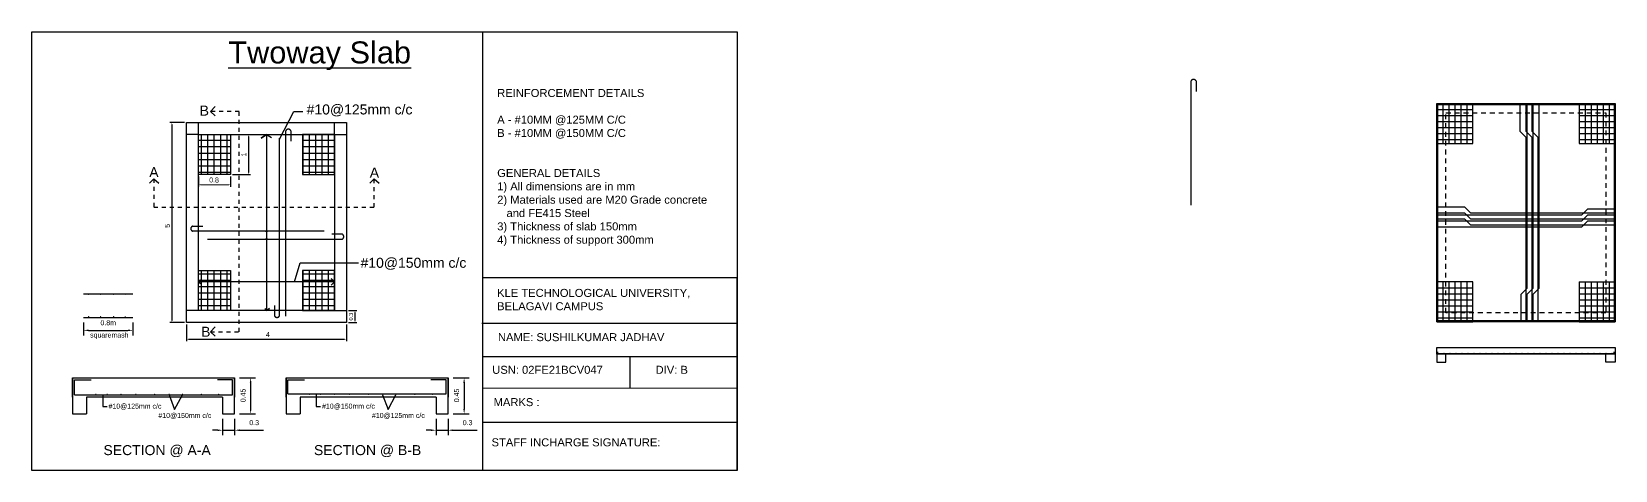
# Model space of a CAD drawing. Header units: metres. Extents: x 1633.6 to 1695.9, y 1860.4 to 1871.4.
# Drawn here: x 1656.28 to 1695.87, y 1860.4 to 1871.36 of the extents above; entities that cross this region are included whole.
import ezdxf

# ---------------------------------------------------------------- set-up
doc = ezdxf.new("R2010")
doc.units = ezdxf.units.M
doc.linetypes.add('ACAD_ISO02W100', pattern=[15, 12, -3])
doc.styles.get("Standard").update_dxf_attribs({"font": 'arial.ttf'})
doc.dimstyles.new('ISO-25', dxfattribs={"dimtxt": 2.5, "dimasz": 2.5, "dimexe": 1.25, "dimexo": 0.625, "dimtad": 1, "dimtxsty": 'Standard', "dimcen": 2.5, "dimadec": 0, "dimazin": 0, "dimtfac": 1, "dimtmove": 0, "dimatfit": 3, "dimfxl": 1, "dimarcsym": 0})

# ---------------------------------------------------------------- blocks, each defined once
blk = doc.blocks.new('*D2')
at = {"color": 0, "lineweight": -2, "ltscale": 0.05, "transparency": 16777216}
for p, q in [((1660.149, 1864.039), (1660.149, 1863.627)), ((1664.149, 1864.039), (1664.149, 1863.627)), ((1660.199, 1863.677), (1664.099, 1863.677))]:
    blk.add_line(p, q, dxfattribs=at)
at = {"color": 0, "ltscale": 0.05, "transparency": 16777216}
for points in [[(1660.199, 1863.685), (1660.199, 1863.669), (1660.149, 1863.677)], [(1664.099, 1863.685), (1664.099, 1863.669), (1664.149, 1863.677)]]:
    blk.add_solid(points, dxfattribs=at)
at = {"layer": 'Defpoints', "color": 0, "ltscale": 0.05, "transparency": 16777216}
for p in [(1660.149, 1864.089), (1664.149, 1864.089), (1664.149, 1863.677)]:
    blk.add_point(p, dxfattribs=at)
at = {"color": 0, "ltscale": 0.05, "transparency": 16777216, "insert": (1662.181, 1863.79), "char_height": 0.125, "attachment_point": 5}
blk.add_mtext('4', dxfattribs=at)
blk = doc.blocks.new('*D3')
at = {"color": 0, "lineweight": -2, "ltscale": 0.05, "transparency": 16777216}
for p, q in [((1660.099, 1869.089), (1659.732, 1869.089)), ((1659.782, 1869.039), (1659.782, 1864.139)), ((1660.099, 1864.089), (1659.732, 1864.089))]:
    blk.add_line(p, q, dxfattribs=at)
at = {"color": 0, "ltscale": 0.05, "transparency": 16777216}
for points in [[(1659.774, 1869.039), (1659.791, 1869.039), (1659.782, 1869.089)], [(1659.774, 1864.139), (1659.791, 1864.139), (1659.782, 1864.089)]]:
    blk.add_solid(points, dxfattribs=at)
at = {"layer": 'Defpoints', "color": 0, "ltscale": 0.05, "transparency": 16777216}
for p in [(1660.149, 1869.089), (1659.782, 1864.089), (1660.149, 1864.089)]:
    blk.add_point(p, dxfattribs=at)
at = {"color": 0, "ltscale": 0.05, "transparency": 16777216, "insert": (1659.669, 1866.508), "char_height": 0.125, "attachment_point": 5, "rotation": 90}
blk.add_mtext('5', dxfattribs=at)
blk = doc.blocks.new('*D4')
at = {"color": 0, "lineweight": -2, "ltscale": 0.05, "transparency": 16777216}
for p, q in [((1661.299, 1868.789), (1661.743, 1868.789)), ((1661.693, 1868.739), (1661.693, 1867.839)), ((1661.299, 1867.789), (1661.743, 1867.789))]:
    blk.add_line(p, q, dxfattribs=at)
at = {"color": 0, "ltscale": 0.05, "transparency": 16777216}
for points in [[(1661.685, 1868.739), (1661.701, 1868.739), (1661.693, 1868.789)], [(1661.685, 1867.839), (1661.701, 1867.839), (1661.693, 1867.789)]]:
    blk.add_solid(points, dxfattribs=at)
at = {"layer": 'Defpoints', "color": 0, "ltscale": 0.05, "transparency": 16777216}
for p in [(1661.249, 1868.789), (1661.249, 1867.789), (1661.693, 1867.789)]:
    blk.add_point(p, dxfattribs=at)
at = {"color": 0, "ltscale": 0.05, "transparency": 16777216, "insert": (1661.58, 1868.289), "char_height": 0.125, "attachment_point": 5, "rotation": 90}
blk.add_mtext('1', dxfattribs=at)
blk = doc.blocks.new('*D5')
at = {"color": 0, "lineweight": -2, "ltscale": 0.05, "transparency": 16777216}
for p, q in [((1660.449, 1867.746), (1660.447, 1867.493)), ((1660.497, 1867.543), (1661.197, 1867.537)), ((1661.249, 1867.739), (1661.247, 1867.486))]:
    blk.add_line(p, q, dxfattribs=at)
at = {"color": 0, "ltscale": 0.05, "transparency": 16777216}
for points in [[(1660.497, 1867.551), (1660.497, 1867.534), (1660.447, 1867.543)], [(1661.197, 1867.545), (1661.197, 1867.528), (1661.247, 1867.536)]]:
    blk.add_solid(points, dxfattribs=at)
at = {"layer": 'Defpoints', "color": 0, "ltscale": 0.05, "transparency": 16777216}
for p in [(1660.449, 1867.796), (1661.247, 1867.536), (1661.249, 1867.789)]:
    blk.add_point(p, dxfattribs=at)
at = {"color": 0, "ltscale": 0.05, "transparency": 16777216, "insert": (1660.836, 1867.654), "char_height": 0.125, "attachment_point": 5, "rotation": 359.5162}
blk.add_mtext('0.8', dxfattribs=at)
blk = doc.blocks.new('*D6')
at = {"color": 0, "lineweight": -2, "ltscale": 0.05, "transparency": 16777216}
for p, q in [((1664.199, 1864.389), (1664.409, 1864.389)), ((1664.359, 1864.339), (1664.359, 1864.139)), ((1664.199, 1864.089), (1664.409, 1864.089))]:
    blk.add_line(p, q, dxfattribs=at)
at = {"color": 0, "ltscale": 0.05, "transparency": 16777216}
for points in [[(1664.351, 1864.339), (1664.367, 1864.339), (1664.359, 1864.389)], [(1664.351, 1864.139), (1664.367, 1864.139), (1664.359, 1864.089)]]:
    blk.add_solid(points, dxfattribs=at)
at = {"layer": 'Defpoints', "color": 0, "ltscale": 0.05, "transparency": 16777216}
for p in [(1664.149, 1864.389), (1664.149, 1864.089), (1664.359, 1864.089)]:
    blk.add_point(p, dxfattribs=at)
at = {"color": 0, "ltscale": 0.05, "transparency": 16777216, "insert": (1664.258, 1864.239), "char_height": 0.05, "attachment_point": 5, "rotation": 90}
blk.add_mtext('{\\H2x;0.3}', dxfattribs=at)
blk = doc.blocks.new('*D7')
at = {"color": 0, "lineweight": -2, "ltscale": 0.125, "transparency": 16777216}
for p, q in [((1661.049, 1861.684), (1661.049, 1861.275)), ((1661.349, 1861.684), (1661.349, 1861.275)), ((1660.924, 1861.4), (1660.799, 1861.4)), ((1661.049, 1861.4), (1661.349, 1861.4)), ((1661.474, 1861.4), (1662.076, 1861.4))]:
    blk.add_line(p, q, dxfattribs=at)
at = {"color": 0, "ltscale": 0.125, "transparency": 16777216}
for points in [[(1660.924, 1861.42), (1660.924, 1861.379), (1661.049, 1861.4)], [(1661.474, 1861.42), (1661.474, 1861.379), (1661.349, 1861.4)]]:
    blk.add_solid(points, dxfattribs=at)
at = {"layer": 'Defpoints', "color": 0, "ltscale": 0.125, "transparency": 16777216}
for p in [(1661.049, 1861.809), (1661.349, 1861.809), (1661.349, 1861.4)]:
    blk.add_point(p, dxfattribs=at)
at = {"color": 0, "ltscale": 0.125, "transparency": 16777216, "insert": (1661.838, 1861.588), "char_height": 0.125, "attachment_point": 5}
blk.add_mtext('0.3', dxfattribs=at)
blk = doc.blocks.new('*D8')
at = {"color": 0, "lineweight": -2, "ltscale": 0.125, "transparency": 16777216}
for p, q in [((1661.474, 1862.709), (1661.876, 1862.709)), ((1661.751, 1862.584), (1661.751, 1861.934)), ((1661.474, 1861.809), (1661.876, 1861.809))]:
    blk.add_line(p, q, dxfattribs=at)
at = {"color": 0, "ltscale": 0.125, "transparency": 16777216}
for points in [[(1661.73, 1862.584), (1661.771, 1862.584), (1661.751, 1862.709)], [(1661.73, 1861.934), (1661.771, 1861.934), (1661.751, 1861.809)]]:
    blk.add_solid(points, dxfattribs=at)
at = {"layer": 'Defpoints', "color": 0, "ltscale": 0.125, "transparency": 16777216}
for p in [(1661.349, 1862.709), (1661.349, 1861.809), (1661.751, 1861.809)]:
    blk.add_point(p, dxfattribs=at)
at = {"color": 0, "ltscale": 0.125, "transparency": 16777216, "insert": (1661.562, 1862.269), "char_height": 0.125, "width": 0.22783, "attachment_point": 5, "rotation": 90}
blk.add_mtext('0.45', dxfattribs=at)
blk = doc.blocks.new('*D9')
at = {"color": 0, "lineweight": -2, "ltscale": 0.125, "transparency": 16777216}
for p, q in [((1666.386, 1861.684), (1666.386, 1861.275)), ((1666.686, 1861.684), (1666.686, 1861.275)), ((1666.261, 1861.4), (1666.136, 1861.4)), ((1666.386, 1861.4), (1666.686, 1861.4)), ((1666.811, 1861.4), (1667.414, 1861.4))]:
    blk.add_line(p, q, dxfattribs=at)
at = {"color": 0, "ltscale": 0.125, "transparency": 16777216}
for points in [[(1666.261, 1861.42), (1666.261, 1861.379), (1666.386, 1861.4)], [(1666.811, 1861.42), (1666.811, 1861.379), (1666.686, 1861.4)]]:
    blk.add_solid(points, dxfattribs=at)
at = {"layer": 'Defpoints', "color": 0, "ltscale": 0.125, "transparency": 16777216}
for p in [(1666.386, 1861.809), (1666.686, 1861.809), (1666.686, 1861.4)]:
    blk.add_point(p, dxfattribs=at)
at = {"color": 0, "ltscale": 0.125, "transparency": 16777216, "insert": (1667.175, 1861.588), "char_height": 0.125, "attachment_point": 5}
blk.add_mtext('0.3', dxfattribs=at)
blk = doc.blocks.new('*D10')
at = {"color": 0, "lineweight": -2, "ltscale": 0.125, "transparency": 16777216}
for p, q in [((1666.811, 1862.709), (1667.213, 1862.709)), ((1667.088, 1862.584), (1667.088, 1861.934)), ((1666.811, 1861.809), (1667.213, 1861.809))]:
    blk.add_line(p, q, dxfattribs=at)
at = {"color": 0, "ltscale": 0.125, "transparency": 16777216}
for points in [[(1667.067, 1862.584), (1667.109, 1862.584), (1667.088, 1862.709)], [(1667.067, 1861.934), (1667.109, 1861.934), (1667.088, 1861.809)]]:
    blk.add_solid(points, dxfattribs=at)
at = {"layer": 'Defpoints', "color": 0, "ltscale": 0.125, "transparency": 16777216}
for p in [(1666.686, 1862.709), (1666.686, 1861.809), (1667.088, 1861.809)]:
    blk.add_point(p, dxfattribs=at)
at = {"color": 0, "ltscale": 0.125, "transparency": 16777216, "insert": (1666.899, 1862.269), "char_height": 0.125, "width": 0.22783, "attachment_point": 5, "rotation": 90}
blk.add_mtext('0.45', dxfattribs=at)
blk = doc.blocks.new('*D12')
at = {"color": 0, "lineweight": -2, "ltscale": 0.05, "transparency": 16777216}
for p, q in [((1657.574, 1864.096), (1657.574, 1863.771)), ((1657.699, 1863.896), (1658.684, 1863.896)), ((1658.809, 1864.096), (1658.809, 1863.771))]:
    blk.add_line(p, q, dxfattribs=at)
at = {"color": 0, "ltscale": 0.05, "transparency": 16777216}
for points in [[(1657.699, 1863.917), (1657.699, 1863.876), (1657.574, 1863.896)], [(1658.684, 1863.917), (1658.684, 1863.876), (1658.809, 1863.896)]]:
    blk.add_solid(points, dxfattribs=at)
at = {"layer": 'Defpoints', "color": 0, "ltscale": 0.05, "transparency": 16777216}
for p in [(1657.574, 1864.221), (1658.809, 1864.221), (1658.809, 1863.896)]:
    blk.add_point(p, dxfattribs=at)
at = {"color": 0, "ltscale": 0.05, "transparency": 16777216, "insert": (1658.191, 1864.085), "char_height": 0.125, "attachment_point": 5}
blk.add_mtext('0.8m', dxfattribs=at)

msp = doc.modelspace()

# ---------------------------------------------------------------- hatches: boundary and pattern name
at = {"linetype": 'ACAD_ISO02W100'}
h = msp.add_hatch(dxfattribs=at)
h.set_pattern_fill('NET', color=256, scale=0.05)
h.paths.add_polyline_path([(1661.249, 1865.109), (1660.449, 1865.109), (1660.449, 1864.389), (1661.249, 1864.389)])
h.paths.add_polyline_path([(1661.249, 1865.389), (1660.449, 1865.389), (1660.449, 1865.109), (1661.249, 1865.109)])
h.paths.add_polyline_path([(1663.849, 1865.109), (1663.049, 1865.109), (1663.049, 1864.389), (1663.849, 1864.389)])
h.paths.add_polyline_path([(1663.849, 1865.389), (1663.049, 1865.389), (1663.049, 1865.109), (1663.849, 1865.109)])
h.paths.add_polyline_path([(1663.849, 1868.789), (1663.049, 1868.789), (1663.049, 1867.789), (1663.849, 1867.789)])
h.paths.add_polyline_path([(1661.249, 1868.789), (1660.449, 1868.789), (1660.449, 1867.789), (1661.249, 1867.789)])
h = msp.add_hatch(color=256, dxfattribs=at)
h.dxf.hatch_style = 1
h.paths.add_polyline_path([(1662.149, 1866.389, 0.414214), (1662.135, 1866.375), (1662.149, 1866.375)])
h.paths.add_polyline_path([(1662.149, 1866.389), (1662.149, 1866.375), (1662.163, 1866.375, 0.414214)])
h.paths.add_polyline_path([(1662.163, 1866.375), (1662.149, 1866.375), (1662.149, 1866.361, 0.414214)])
h.paths.add_polyline_path([(1662.149, 1866.375), (1662.135, 1866.375, 0.414214), (1662.149, 1866.361)])
h = msp.add_hatch(color=256, dxfattribs=at)
h.dxf.hatch_style = 1
h.paths.add_polyline_path([(1662.149, 1866.19, 0.414214), (1662.135, 1866.176), (1662.149, 1866.176)])
h.paths.add_polyline_path([(1662.149, 1866.19), (1662.149, 1866.176), (1662.163, 1866.176, 0.414214)])
h.paths.add_polyline_path([(1662.163, 1866.176), (1662.149, 1866.176), (1662.149, 1866.163, 0.414214)])
h.paths.add_polyline_path([(1662.149, 1866.176), (1662.135, 1866.176, 0.414214), (1662.149, 1866.163)])
h = msp.add_hatch(color=256, dxfattribs=at)
h.dxf.hatch_style = 1
h.paths.add_polyline_path([(1662.471, 1865.123, 0.414214), (1662.457, 1865.109), (1662.471, 1865.109)])
h.paths.add_polyline_path([(1662.471, 1865.123), (1662.471, 1865.109), (1662.485, 1865.109, 0.414214)])
h.paths.add_polyline_path([(1662.485, 1865.109), (1662.471, 1865.109), (1662.471, 1865.095, 0.414214)])
h.paths.add_polyline_path([(1662.471, 1865.109), (1662.457, 1865.109, 0.414214), (1662.471, 1865.095)])
h = msp.add_hatch(color=256, dxfattribs=at)
h.dxf.hatch_style = 1
h.paths.add_polyline_path([(1662.631, 1865.123, 0.414214), (1662.617, 1865.109), (1662.631, 1865.109)])
h.paths.add_polyline_path([(1662.631, 1865.123), (1662.631, 1865.109), (1662.645, 1865.109, 0.414214)])
h.paths.add_polyline_path([(1662.645, 1865.109), (1662.631, 1865.109), (1662.631, 1865.095, 0.414214)])
h.paths.add_polyline_path([(1662.631, 1865.109), (1662.617, 1865.109, 0.414214), (1662.631, 1865.095)])
h = msp.add_hatch(color=256, dxfattribs=at)
h.dxf.hatch_style = 1
h.paths.add_polyline_path([(1657.717, 1864.797, -1), (1657.684, 1864.797, -1)])
h = msp.add_hatch(color=256, dxfattribs=at)
h.dxf.hatch_style = 1
h.paths.add_polyline_path([(1658.016, 1864.797, -1), (1657.983, 1864.797, -1)])
h = msp.add_hatch(color=256, dxfattribs=at)
h.dxf.hatch_style = 1
h.paths.add_polyline_path([(1658.342, 1864.797, -1), (1658.31, 1864.797, -1)])
h = msp.add_hatch(color=256, dxfattribs=at)
h.dxf.hatch_style = 1
h.paths.add_polyline_path([(1658.63, 1864.797, -1), (1658.598, 1864.797, -1)])
h = msp.add_hatch(color=256, dxfattribs=at)
h.dxf.hatch_style = 1
h.paths.add_polyline_path([(1657.717, 1864.237, 1), (1657.684, 1864.237, 1)])
h = msp.add_hatch(color=256, dxfattribs=at)
h.dxf.hatch_style = 1
h.paths.add_polyline_path([(1658.016, 1864.237, 1), (1657.983, 1864.237, 1)])
h = msp.add_hatch(color=256, dxfattribs=at)
h.dxf.hatch_style = 1
h.paths.add_polyline_path([(1658.342, 1864.237, 1), (1658.31, 1864.237, 1)])
h = msp.add_hatch(color=256, dxfattribs=at)
h.dxf.hatch_style = 1
h.paths.add_polyline_path([(1658.63, 1864.237, 1), (1658.598, 1864.237, 1)])
h = msp.add_hatch()
h.set_pattern_fill('ANGLE', color=256)
h.set_pattern_definition([(0, (0, 0), (0, 6.985), [5.08, -1.905]), (90, (0, 0), (-6.985, 4e-16), [5.08, -1.905])])
h.paths.add_polyline_path([(1674.824, 1862.845, 1), (1674.834, 1862.845, 1)])
h.paths.add_polyline_path([(1674.974, 1862.845, 1), (1674.984, 1862.845, 1)])
h.paths.add_polyline_path([(1675.124, 1862.845, 1), (1675.134, 1862.845, 1)])
h.paths.add_polyline_path([(1675.274, 1862.845, 1), (1675.284, 1862.845, 1)])
h.paths.add_polyline_path([(1675.424, 1862.845, 1), (1675.434, 1862.845, 1)])
h.paths.add_polyline_path([(1675.574, 1862.845, 1), (1675.584, 1862.845, 1)])
h.paths.add_polyline_path([(1675.724, 1862.845, 1), (1675.734, 1862.845, 1)])
h.paths.add_polyline_path([(1675.874, 1862.845, 1), (1675.884, 1862.845, 1)])
h.paths.add_polyline_path([(1676.024, 1862.845, 1), (1676.034, 1862.845, 1)])
h.paths.add_polyline_path([(1676.174, 1862.845, 1), (1676.184, 1862.845, 1)])
h.paths.add_polyline_path([(1676.334, 1862.845, 1), (1676.324, 1862.845, 1)])
h.paths.add_polyline_path([(1676.484, 1862.845, 1), (1676.474, 1862.845, 1)])
h.paths.add_polyline_path([(1676.634, 1862.845, 1), (1676.624, 1862.845, 1)])
h.paths.add_polyline_path([(1676.784, 1862.845, 1), (1676.774, 1862.845, 1)])
h.paths.add_polyline_path([(1676.934, 1862.845, 1), (1676.924, 1862.845, 1)])
h.paths.add_polyline_path([(1677.084, 1862.845, 1), (1677.074, 1862.845, 1)])
h.paths.add_polyline_path([(1677.224, 1862.845, 1), (1677.234, 1862.845, 1)])
h.paths.add_polyline_path([(1677.374, 1862.845, 1), (1677.384, 1862.845, 1)])
h.paths.add_polyline_path([(1677.524, 1862.845, 1), (1677.534, 1862.845, 1)])
h.paths.add_polyline_path([(1677.674, 1862.845, 1), (1677.684, 1862.845, 1)])
h.paths.add_polyline_path([(1677.824, 1862.845, 1), (1677.834, 1862.845, 1)])
h.paths.add_polyline_path([(1677.974, 1862.845, 1), (1677.984, 1862.845, 1)])
h.paths.add_polyline_path([(1678.134, 1862.845, 1), (1678.124, 1862.845, 1)])
h.paths.add_polyline_path([(1678.274, 1862.845, 1), (1678.284, 1862.845, 1)])
h.paths.add_polyline_path([(1678.434, 1862.845, 1), (1678.424, 1862.845, 1)])
h.paths.add_polyline_path([(1678.584, 1862.845, 1), (1678.574, 1862.845, 1)])
h.paths.add_polyline_path([(1678.724, 1862.845, 1), (1678.734, 1862.845, 1)])
h.paths.add_polyline_path([(1678.874, 1862.845, 1), (1678.884, 1862.845, 1)])
h.paths.add_polyline_path([(1679.024, 1862.845, 1), (1679.034, 1862.845, 1)])
h.paths.add_polyline_path([(1679.174, 1862.845, 1), (1679.184, 1862.845, 1)])
h = msp.add_hatch(color=256, dxfattribs=at)
h.dxf.hatch_style = 1
h.paths.add_polyline_path([(1657.896, 1862.297, 1), (1657.863, 1862.297, 1)])
h = msp.add_hatch(color=256, dxfattribs=at)
h.dxf.hatch_style = 1
h.paths.add_polyline_path([(1658.18, 1862.297, 1), (1658.147, 1862.297, 1)])
h = msp.add_hatch(color=256, dxfattribs=at)
h.dxf.hatch_style = 1
h.paths.add_polyline_path([(1658.527, 1862.297, 1), (1658.494, 1862.297, 1)])
h = msp.add_hatch(color=256, dxfattribs=at)
h.dxf.hatch_style = 1
h.paths.add_polyline_path([(1658.898, 1862.297, 1), (1658.865, 1862.297, 1)])
h = msp.add_hatch(color=256, dxfattribs=at)
h.dxf.hatch_style = 1
h.paths.add_polyline_path([(1659.37, 1862.297, 1), (1659.337, 1862.297, 1)])
h = msp.add_hatch(color=256, dxfattribs=at)
h.dxf.hatch_style = 1
h.paths.add_polyline_path([(1659.729, 1862.297, 1), (1659.696, 1862.297, 1)])
h = msp.add_hatch(color=256, dxfattribs=at)
h.dxf.hatch_style = 1
h.paths.add_polyline_path([(1660.063, 1862.297, 1), (1660.031, 1862.297, 1)])
h = msp.add_hatch(color=256, dxfattribs=at)
h.dxf.hatch_style = 1
h.paths.add_polyline_path([(1660.533, 1862.297, 1), (1660.501, 1862.297, 1)])
h = msp.add_hatch(color=256, dxfattribs=at)
h.dxf.hatch_style = 1
h.paths.add_polyline_path([(1660.969, 1862.297, 1), (1660.936, 1862.297, 1)])
h = msp.add_hatch(color=256, dxfattribs=at)
h.dxf.hatch_style = 1
h.paths.add_polyline_path([(1663.234, 1862.297, 1), (1663.201, 1862.297, 1)])
h = msp.add_hatch(color=256, dxfattribs=at)
h.dxf.hatch_style = 1
h.paths.add_polyline_path([(1663.518, 1862.297, 1), (1663.485, 1862.297, 1)])
h = msp.add_hatch(color=256, dxfattribs=at)
h.dxf.hatch_style = 1
h.paths.add_polyline_path([(1663.864, 1862.297, 1), (1663.832, 1862.297, 1)])
h = msp.add_hatch(color=256, dxfattribs=at)
h.dxf.hatch_style = 1
h.paths.add_polyline_path([(1664.236, 1862.297, 1), (1664.203, 1862.297, 1)])
h = msp.add_hatch(color=256, dxfattribs=at)
h.dxf.hatch_style = 1
h.paths.add_polyline_path([(1664.707, 1862.297, 1), (1664.675, 1862.297, 1)])
h = msp.add_hatch(color=256, dxfattribs=at)
h.dxf.hatch_style = 1
h.paths.add_polyline_path([(1665.067, 1862.297, 1), (1665.034, 1862.297, 1)])
h = msp.add_hatch(color=256, dxfattribs=at)
h.dxf.hatch_style = 1
h.paths.add_polyline_path([(1665.401, 1862.297, 1), (1665.368, 1862.297, 1)])
h = msp.add_hatch(color=256, dxfattribs=at)
h.dxf.hatch_style = 1
h.paths.add_polyline_path([(1665.871, 1862.297, 1), (1665.838, 1862.297, 1)])
h = msp.add_hatch(color=256, dxfattribs=at)
h.dxf.hatch_style = 1
h.paths.add_polyline_path([(1666.306, 1862.297, 1), (1666.274, 1862.297, 1)])

# ---------------------------------------------------------------- linework, layer by layer
for p, q in [((1667.552, 1865.219), (1667.552, 1871.362)), ((1691.402, 1869.565), (1691.402, 1868.565)), ((1691.402, 1869.565), (1691.402, 1869.415)), ((1691.402, 1869.415), (1692.302, 1869.415)), ((1691.552, 1869.565), (1691.552, 1868.565)), ((1691.702, 1869.565), (1691.702, 1868.565)), ((1691.852, 1869.565), (1691.852, 1868.565)), ((1692.002, 1869.565), (1692.002, 1868.565)), ((1692.152, 1869.565), (1692.152, 1868.565)), ((1692.302, 1868.565), (1692.302, 1869.565)), ((1693.482, 1869.54), (1693.482, 1868.871)), ((1693.632, 1869.54), (1693.632, 1868.871)), ((1693.663, 1864.949), (1693.663, 1869.54)), ((1693.782, 1869.54), (1693.782, 1868.871)), ((1693.813, 1864.949), (1693.813, 1869.54)), ((1693.963, 1864.949), (1693.963, 1869.54)), ((1694.962, 1869.565), (1694.962, 1868.565)), ((1694.962, 1869.565), (1694.962, 1869.415)), ((1694.962, 1869.415), (1695.862, 1869.415)), ((1695.112, 1869.565), (1695.112, 1868.565)), ((1695.262, 1869.565), (1695.262, 1868.565)), ((1695.412, 1869.565), (1695.412, 1868.565)), ((1695.562, 1869.565), (1695.562, 1868.565)), ((1695.712, 1869.565), (1695.712, 1868.565)), ((1695.862, 1868.565), (1695.862, 1869.565)), ((1660.449, 1868.789), (1660.449, 1869.089)), ((1663.849, 1868.789), (1663.849, 1869.089)), ((1691.402, 1869.265), (1692.302, 1869.265)), ((1691.402, 1869.115), (1692.302, 1869.115)), ((1694.962, 1869.265), (1695.862, 1869.265)), ((1694.962, 1869.115), (1695.862, 1869.115)), ((1660.449, 1868.789), (1660.149, 1868.789)), ((1663.849, 1868.789), (1664.149, 1868.789)), ((1691.402, 1868.965), (1692.302, 1868.965)), ((1691.402, 1868.815), (1692.302, 1868.815)), ((1691.402, 1868.665), (1692.302, 1868.665)), ((1693.482, 1868.871), (1693.632, 1868.721)), ((1693.632, 1868.871), (1693.782, 1868.721)), ((1693.632, 1868.721), (1693.632, 1864.13)), ((1693.782, 1868.871), (1693.932, 1868.721)), ((1693.782, 1868.721), (1693.782, 1864.13)), ((1693.932, 1868.721), (1693.932, 1864.13)), ((1694.962, 1868.965), (1695.862, 1868.965)), ((1694.962, 1868.815), (1695.862, 1868.815)), ((1694.962, 1868.665), (1695.862, 1868.665)), ((1691.402, 1868.565), (1692.302, 1868.565)), ((1694.962, 1868.565), (1695.862, 1868.565)), ((1691.427, 1866.985), (1692.096, 1866.985)), ((1691.427, 1866.985), (1691.427, 1866.985)), ((1691.427, 1866.985), (1692.096, 1866.985)), ((1691.427, 1866.985), (1692.096, 1866.985)), ((1691.427, 1866.985), (1692.096, 1866.985)), ((1691.427, 1866.835), (1692.096, 1866.835)), ((1691.427, 1866.835), (1692.096, 1866.835)), ((1691.427, 1866.835), (1692.096, 1866.835)), ((1691.427, 1866.835), (1692.096, 1866.835)), ((1695.018, 1866.778), (1691.427, 1866.778)), ((1695.018, 1866.778), (1691.427, 1866.778)), ((1691.427, 1866.685), (1692.096, 1866.685)), ((1691.427, 1866.685), (1692.096, 1866.685)), ((1691.427, 1866.685), (1692.096, 1866.685)), ((1691.427, 1866.685), (1692.096, 1866.685)), ((1695.018, 1866.628), (1691.427, 1866.628)), ((1695.018, 1866.628), (1691.427, 1866.628)), ((1692.096, 1866.985), (1692.246, 1866.835)), ((1692.096, 1866.985), (1692.246, 1866.835)), ((1692.096, 1866.835), (1692.246, 1866.685)), ((1692.096, 1866.835), (1692.246, 1866.685)), ((1692.096, 1866.685), (1692.246, 1866.535)), ((1692.096, 1866.685), (1692.246, 1866.535)), ((1692.246, 1866.835), (1695.837, 1866.835)), ((1692.246, 1866.835), (1695.837, 1866.835)), ((1692.246, 1866.685), (1695.837, 1866.685)), ((1692.246, 1866.685), (1695.837, 1866.685)), ((1695.168, 1866.928), (1695.018, 1866.778)), ((1695.168, 1866.928), (1695.018, 1866.778)), ((1695.168, 1866.778), (1695.018, 1866.628)), ((1695.168, 1866.778), (1695.018, 1866.628)), ((1695.168, 1866.628), (1695.018, 1866.478)), ((1695.168, 1866.628), (1695.018, 1866.478)), ((1695.837, 1866.928), (1695.168, 1866.928)), ((1695.837, 1866.928), (1695.168, 1866.928)), ((1695.837, 1866.778), (1695.168, 1866.778)), ((1695.837, 1866.778), (1695.168, 1866.778)), ((1695.837, 1866.628), (1695.168, 1866.628)), ((1695.837, 1866.628), (1695.168, 1866.628)), ((1695.018, 1866.478), (1691.427, 1866.478)), ((1695.018, 1866.478), (1691.427, 1866.478)), ((1692.246, 1866.535), (1695.837, 1866.535)), ((1692.246, 1866.535), (1695.837, 1866.535)), ((1691.402, 1865.105), (1691.402, 1864.105)), ((1691.402, 1865.105), (1691.402, 1864.955)), ((1692.302, 1865.105), (1691.402, 1865.105)), ((1691.552, 1865.105), (1691.552, 1864.105)), ((1691.702, 1865.105), (1691.702, 1864.105)), ((1691.852, 1865.105), (1691.852, 1864.105)), ((1692.002, 1865.105), (1692.002, 1864.105)), ((1692.152, 1865.105), (1692.152, 1864.105)), ((1692.302, 1864.105), (1692.302, 1865.105)), ((1694.962, 1865.105), (1694.962, 1864.105)), ((1694.962, 1865.105), (1694.962, 1864.955)), ((1694.962, 1865.105), (1695.862, 1865.105)), ((1695.112, 1865.105), (1695.112, 1864.105)), ((1695.262, 1865.105), (1695.262, 1864.105)), ((1695.412, 1865.105), (1695.412, 1864.105)), ((1695.562, 1865.105), (1695.562, 1864.105)), ((1695.712, 1865.105), (1695.712, 1864.105)), ((1695.862, 1864.105), (1695.862, 1865.105)), ((1657.574, 1864.813), (1658.809, 1864.813)), ((1691.402, 1864.955), (1692.302, 1864.955)), ((1691.402, 1864.805), (1692.302, 1864.805)), ((1691.402, 1864.655), (1692.302, 1864.655)), ((1693.513, 1864.799), (1693.663, 1864.949)), ((1693.513, 1864.13), (1693.513, 1864.799)), ((1693.663, 1864.799), (1693.813, 1864.949)), ((1693.663, 1864.13), (1693.663, 1864.799)), ((1693.813, 1864.799), (1693.963, 1864.949)), ((1693.813, 1864.13), (1693.813, 1864.799)), ((1694.962, 1864.955), (1695.862, 1864.955)), ((1694.962, 1864.805), (1695.862, 1864.805)), ((1694.962, 1864.655), (1695.862, 1864.655)), ((1660.449, 1864.389), (1660.149, 1864.389)), ((1663.849, 1864.389), (1664.149, 1864.389)), ((1691.402, 1864.505), (1692.302, 1864.505)), ((1691.402, 1864.355), (1692.302, 1864.355)), ((1694.962, 1864.505), (1695.862, 1864.505)), ((1694.962, 1864.355), (1695.862, 1864.355)), ((1657.574, 1864.221), (1658.809, 1864.221)), ((1667.534, 1864.077), (1673.911, 1864.077)), ((1691.402, 1864.205), (1692.302, 1864.205)), ((1691.402, 1864.105), (1692.302, 1864.105)), ((1694.962, 1864.205), (1695.862, 1864.205)), ((1694.962, 1864.105), (1695.862, 1864.105)), ((1691.402, 1863.471), (1695.865, 1863.471)), ((1667.544, 1863.245), (1673.911, 1863.245)), ((1671.231, 1863.245), (1671.231, 1862.454)), ((1691.402, 1863.301), (1691.402, 1863.101)), ((1691.402, 1863.101), (1691.632, 1863.101)), ((1691.427, 1863.316), (1691.427, 1863.356)), ((1691.427, 1863.316), (1695.837, 1863.316)), ((1691.432, 1863.316), (1691.432, 1863.321)), ((1691.582, 1863.316), (1691.582, 1863.321)), ((1691.632, 1863.101), (1691.632, 1863.301)), ((1691.732, 1863.316), (1691.732, 1863.321)), ((1691.882, 1863.316), (1691.882, 1863.321)), ((1692.032, 1863.316), (1692.032, 1863.321)), ((1692.182, 1863.316), (1692.182, 1863.321)), ((1692.332, 1863.316), (1692.332, 1863.321)), ((1692.482, 1863.316), (1692.482, 1863.321)), ((1692.632, 1863.316), (1692.632, 1863.321)), ((1692.782, 1863.316), (1692.782, 1863.321)), ((1692.932, 1863.316), (1692.932, 1863.321)), ((1693.082, 1863.316), (1693.082, 1863.321)), ((1693.232, 1863.316), (1693.232, 1863.321)), ((1693.382, 1863.316), (1693.382, 1863.321)), ((1693.532, 1863.316), (1693.532, 1863.321)), ((1693.682, 1863.316), (1693.682, 1863.321)), ((1693.832, 1863.316), (1693.832, 1863.321)), ((1693.982, 1863.316), (1693.982, 1863.321)), ((1694.132, 1863.316), (1694.132, 1863.321)), ((1694.282, 1863.316), (1694.282, 1863.321)), ((1694.432, 1863.316), (1694.432, 1863.321)), ((1694.582, 1863.316), (1694.582, 1863.321)), ((1694.732, 1863.316), (1694.732, 1863.321)), ((1694.882, 1863.316), (1694.882, 1863.321)), ((1695.032, 1863.316), (1695.032, 1863.321)), ((1695.182, 1863.316), (1695.182, 1863.321)), ((1695.332, 1863.316), (1695.332, 1863.321)), ((1695.482, 1863.316), (1695.482, 1863.321)), ((1695.632, 1863.316), (1695.632, 1863.321)), ((1695.632, 1863.101), (1695.632, 1863.301)), ((1695.862, 1863.101), (1695.632, 1863.101)), ((1695.782, 1863.316), (1695.782, 1863.321)), ((1695.837, 1863.316), (1695.837, 1863.356)), ((1695.862, 1863.301), (1695.862, 1863.101)), ((1667.555, 1862.448), (1673.911, 1862.458)), ((1667.555, 1861.601), (1673.911, 1861.601))]:
    msp.add_line(p, q)
for p, q in [((1685.26, 1867.027), (1685.26, 1870.13)), ((1685.383, 1870.13), (1685.383, 1869.869)), ((1660.75, 1869.369), (1660.865, 1869.491)), ((1660.75, 1869.369), (1660.865, 1869.261)), ((1660.865, 1869.261), (1660.75, 1869.369)), ((1662.471, 1868.674), (1662.829, 1869.364)), ((1662.829, 1869.364), (1663.053, 1869.364)), ((1662.149, 1868.789), (1662.014, 1868.702)), ((1662.014, 1868.702), (1662.149, 1868.789)), ((1662.149, 1868.789), (1662.149, 1864.389)), ((1662.149, 1868.789), (1662.275, 1868.713)), ((1662.471, 1864.258), (1662.471, 1868.704)), ((1662.631, 1864.251), (1662.631, 1868.887)), ((1662.754, 1868.887), (1662.754, 1868.626)), ((1659.333, 1867.687), (1659.225, 1867.572)), ((1659.225, 1867.572), (1659.333, 1867.687)), ((1659.333, 1867.687), (1659.456, 1867.572)), ((1664.841, 1867.687), (1664.733, 1867.572)), ((1664.733, 1867.572), (1664.841, 1867.687)), ((1664.841, 1867.687), (1664.963, 1867.572)), ((1660.294, 1866.498), (1660.555, 1866.498)), ((1663.587, 1866.375), (1660.294, 1866.375)), ((1664.04, 1866.3), (1663.779, 1866.3)), ((1660.674, 1866.176), (1664.04, 1866.176)), ((1662.847, 1865.109), (1662.987, 1865.582)), ((1662.987, 1865.582), (1664.449, 1865.582)), ((1660.449, 1865.109), (1660.506, 1865.15)), ((1660.506, 1865.15), (1660.449, 1865.109)), ((1663.849, 1865.109), (1660.449, 1865.109)), ((1660.449, 1865.109), (1660.5, 1865.067)), ((1663.849, 1865.109), (1663.764, 1865.196)), ((1663.764, 1865.196), (1663.849, 1865.109)), ((1663.849, 1865.109), (1663.765, 1865.026)), ((1662.149, 1864.389), (1662.111, 1864.443)), ((1662.149, 1864.389), (1662.225, 1864.443)), ((1662.225, 1864.443), (1662.149, 1864.389)), ((1662.347, 1864.519), (1662.347, 1864.258)), ((1662.471, 1864.258), (1662.471, 1864.519)), ((1660.75, 1863.861), (1660.865, 1863.983)), ((1660.75, 1863.861), (1660.865, 1863.753)), ((1660.865, 1863.753), (1660.75, 1863.861)), ((1657.299, 1862.709), (1657.299, 1861.809)), ((1657.346, 1862.281), (1657.346, 1862.66)), ((1657.346, 1862.66), (1657.76, 1862.66)), ((1661.301, 1862.66), (1660.921, 1862.66)), ((1661.301, 1862.281), (1661.301, 1862.66)), ((1661.349, 1861.809), (1661.349, 1862.709)), ((1662.636, 1862.709), (1662.636, 1861.809)), ((1662.684, 1862.313), (1662.684, 1862.66)), ((1662.684, 1862.66), (1663.098, 1862.66)), ((1666.639, 1862.66), (1666.258, 1862.66)), ((1666.639, 1862.313), (1666.639, 1862.66)), ((1666.686, 1861.809), (1666.686, 1862.709)), ((1657.346, 1862.281), (1661.301, 1862.281)), ((1658.054, 1862.281), (1658.054, 1861.991)), ((1659.711, 1862.281), (1659.849, 1861.914)), ((1659.849, 1861.914), (1660.046, 1862.281)), ((1662.684, 1862.313), (1666.639, 1862.313)), ((1663.391, 1862.281), (1663.391, 1861.991)), ((1665.048, 1862.281), (1665.187, 1861.914)), ((1665.187, 1861.914), (1665.384, 1862.281)), ((1657.649, 1862.223), (1657.649, 1861.809)), ((1658.054, 1861.991), (1658.161, 1861.991)), ((1661.049, 1862.223), (1661.049, 1861.809)), ((1662.986, 1862.223), (1662.986, 1861.809)), ((1663.391, 1861.991), (1663.499, 1861.991)), ((1666.386, 1862.223), (1666.386, 1861.809)), ((1657.299, 1861.809), (1657.649, 1861.809)), ((1661.049, 1861.809), (1661.349, 1861.809)), ((1662.636, 1861.809), (1662.986, 1861.809)), ((1666.386, 1861.809), (1666.686, 1861.809))]:
    msp.add_line(p, q, dxfattribs=at)
at = {"linetype": 'ACAD_ISO02W100', "ltscale": 0.005}
for p, q in [((1661.461, 1869.369), (1660.75, 1869.369)), ((1661.461, 1863.861), (1661.461, 1869.369)), ((1659.333, 1867.687), (1659.333, 1866.976)), ((1664.841, 1866.976), (1664.841, 1867.687)), ((1659.333, 1866.976), (1664.841, 1866.976)), ((1660.75, 1863.861), (1661.461, 1863.861))]:
    msp.add_line(p, q, dxfattribs=at)
for points in [[(1656.277, 1871.362), (1673.911, 1871.362), (1673.911, 1860.397), (1656.277, 1860.397)], [(1691.402, 1869.565), (1695.862, 1869.565), (1695.862, 1864.105), (1691.402, 1864.105)], [(1691.427, 1869.54), (1695.837, 1869.54), (1695.837, 1864.13), (1691.427, 1864.13)], [(1660.149, 1869.089), (1664.149, 1869.089), (1664.149, 1864.089), (1660.149, 1864.089)], [(1660.449, 1868.789), (1663.849, 1868.789), (1663.849, 1864.389), (1660.449, 1864.389)], [(1673.906, 1860.397), (1667.552, 1860.397), (1667.552, 1865.219), (1673.906, 1865.219)], [(1691.402, 1863.471), (1695.862, 1863.471), (1695.862, 1863.301), (1691.402, 1863.301)]]:
    msp.add_lwpolyline(points, close=True)
at = {"linetype": 'ACAD_ISO02W100', "ltscale": 0.01}
msp.add_lwpolyline([(1691.632, 1869.335), (1695.632, 1869.335), (1695.632, 1864.335), (1691.632, 1864.335)], close=True, dxfattribs=at)
at = {"linetype": 'ACAD_ISO02W100'}
for points in [[(1660.449, 1868.789), (1661.249, 1868.789), (1661.249, 1867.789), (1660.449, 1867.789)], [(1663.849, 1868.789), (1663.049, 1868.789), (1663.049, 1867.789), (1663.849, 1867.789)], [(1660.449, 1865.389), (1661.249, 1865.389), (1661.249, 1864.389), (1660.449, 1864.389)], [(1663.849, 1865.389), (1663.049, 1865.389), (1663.049, 1864.389), (1663.849, 1864.389)]]:
    msp.add_lwpolyline(points, close=True, dxfattribs=at)
for points in [[(1657.299, 1862.223), (1657.299, 1862.709), (1661.349, 1862.709), (1661.349, 1862.223)], [(1662.636, 1862.223), (1662.636, 1862.709), (1666.686, 1862.709), (1666.686, 1862.223)], [(1661.049, 1862.223), (1657.649, 1862.223)], [(1666.386, 1862.223), (1662.986, 1862.223)]]:
    msp.add_lwpolyline(points, dxfattribs=at)
for centre in [(1662.149, 1866.375), (1662.149, 1866.176)]:
    msp.add_circle(centre, 0.014, dxfattribs=at)
for centre in [(1691.432, 1863.321), (1691.582, 1863.321), (1691.732, 1863.321), (1691.882, 1863.321), (1692.032, 1863.321), (1692.182, 1863.321), (1692.332, 1863.321), (1692.482, 1863.321), (1692.632, 1863.321), (1692.782, 1863.321), (1692.932, 1863.321), (1693.082, 1863.321), (1693.232, 1863.321), (1693.382, 1863.321), (1693.532, 1863.321), (1693.682, 1863.321), (1693.832, 1863.321), (1693.982, 1863.321), (1694.132, 1863.321), (1694.282, 1863.321), (1694.432, 1863.321), (1694.582, 1863.321), (1694.732, 1863.321), (1694.882, 1863.321), (1695.032, 1863.321), (1695.182, 1863.321), (1695.332, 1863.321), (1695.482, 1863.321), (1695.632, 1863.321), (1695.782, 1863.321)]:
    msp.add_circle(centre, 0.005)
for centre, start, end in [((1685.321, 1870.101), 25.0834, 154.9166), ((1662.693, 1868.858), 25.0834, 154.9166), ((1660.323, 1866.437), 115.0834, 244.9166), ((1664.011, 1866.238), 295.0834, 64.9166), ((1662.409, 1864.287), 205.0834, 334.9166)]:
    msp.add_arc(centre, 0.0681, start, end, dxfattribs=at)

# ---------------------------------------------------------------- texts
at = {"linetype": 'ACAD_ISO02W100', "attachment_point": 1}
for s, heights, insert, char_height in [('{\\LTwoway Slab}', [0.304], (1661.192, 1871.118), 0.55), ('B', [0], (1660.476, 1869.513), 0.25), ('#10@125mm c/c', [0], (1663.151, 1869.543), 0.25), ('A', [0], (1659.216, 1867.976), 0.25), ('A', [0], (1664.728, 1867.965), 0.25), ('#10@150mm c/c', [0], (1664.498, 1865.71), 0.25), ('squaremash', [0.0813], (1657.737, 1863.842), 0.125), ('B', [0], (1660.512, 1863.986), 0.25), ('#10@125mm c/c', [0.0813], (1658.198, 1862.064), 0.125), ('#10@150mm c/c', [0.0813], (1663.536, 1862.064), 0.125), ('#10@150mm c/c', [0], (1659.445, 1861.831), 0.125), ('#10@125mm c/c', [0], (1664.782, 1861.831), 0.125), ('SECTION @ A-A', [0], (1658.071, 1861.027), 0.25), ('SECTION @ B-B', [0], (1663.333, 1861.027), 0.25)]:
    msp.add_mtext_dynamic_manual_height_columns(s, width=6.54818, gutter_width=12.5, heights=heights, dxfattribs=dict(at, insert=insert, char_height=char_height))
at = {"char_height": 0.2, "attachment_point": 1}
for s, width, insert in [('REINFORCEMENT DETAILS\\P\\PA - #10MM @125MM C/C\\PB - #10MM @150MM C/C\\P\\P\\PGENERAL DETAILS\\P1) All dimensions are in mm\\P2) Materials used are M20 Grade concrete \\P   and FE415 Steel\\P3) Thickness of slab 150mm\\P4) Thickness of support 300mm', 5.31534, (1667.914, 1869.929)), ('KLE TECHNOLOGICAL UNIVERSITY, BELAGAVI CAMPUS', 6.07699, (1667.912, 1864.932)), ('NAME: SUSHILKUMAR JADHAV', 5.31098, (1667.933, 1863.826)), ('USN: 02FE21BCV047                 DIV: B', 5.83187, (1667.79, 1863.01)), ('MARKS :', 5.35049, (1667.824, 1862.202)), ('STAFF INCHARGE SIGNATURE:', 5.2546, (1667.773, 1861.197))]:
    msp.add_mtext_dynamic_manual_height_columns(s, width=width, gutter_width=12.5, heights=[0], dxfattribs=dict(at, insert=insert))

# ---------------------------------------------------------------- dimensions: what is measured, and where the dimension line sits
at = {"ltscale": 0.05}
for base, p1, p2, angle, override, picture, middle, dimtype in [((1659.782, 1864.089), (1660.149, 1869.089), (1660.149, 1864.089), 90, {"dimtxt": 0.125, "dimasz": 0.05, "dimexe": 0.05, "dimexo": 0.05, "dimgap": 0.05}, '*D3', (1659.782, 1866.508), 160), ((1661.693, 1867.789), (1661.249, 1868.789), (1661.249, 1867.789), 90, {"dimtxt": 0.125, "dimasz": 0.05, "dimexe": 0.05, "dimexo": 0.05, "dimgap": 0.05}, '*D4', (1661.693, 1868.289), 160), ((1661.247, 1867.536), (1660.449, 1867.796), (1661.249, 1867.789), 359.5162, {"dimtxt": 0.125, "dimasz": 0.05, "dimexe": 0.05, "dimexo": 0.05, "dimgap": 0.05, "dimdsep": 46}, '*D5', (1660.835, 1867.54), 161)]:
    dim = msp.add_linear_dim(base=base, p1=p1, p2=p2, angle=angle, dimstyle='ISO-25', override=override, dxfattribs=at)
    dim.commit()
    dim.dimension.update_dxf_attribs({"geometry": picture, "text_midpoint": middle, "dimtype": dimtype})
dim = msp.add_linear_dim(base=(1664.359, 1864.089), p1=(1664.149, 1864.389), p2=(1664.149, 1864.089), angle=90, text='{\\H2x;<>}', dimstyle='ISO-25', override={"dimtxt": 0.05, "dimasz": 0.05, "dimexe": 0.05, "dimexo": 0.05, "dimgap": 0.05, "dimdsep": 46}, dxfattribs=at)
dim.commit()
dim.dimension.update_dxf_attribs({"geometry": '*D6', "text_midpoint": (1664.258, 1864.239)})
dim = msp.add_linear_dim(base=(1658.809, 1863.896), p1=(1657.574, 1864.221), p2=(1658.809, 1864.221), text='0.8m', dimstyle='ISO-25', override={"dimtxt": 0.125, "dimasz": 0.125, "dimexe": 0.125, "dimexo": 0.125, "dimgap": 0.125, "dimdsep": 46}, dxfattribs=at)
dim.commit()
dim.dimension.update_dxf_attribs({"geometry": '*D12', "text_midpoint": (1658.191, 1863.896), "dimtype": 160})
dim = msp.add_linear_dim(base=(1664.149, 1863.677), p1=(1660.149, 1864.089), p2=(1664.149, 1864.089), dimstyle='ISO-25', override={"dimtxt": 0.125, "dimasz": 0.05, "dimexe": 0.05, "dimexo": 0.05, "dimgap": 0.05}, dxfattribs=at)
dim.commit()
dim.dimension.update_dxf_attribs({"geometry": '*D2', "text_midpoint": (1662.181, 1863.677), "dimtype": 160})
at = {"ltscale": 0.125}
for base, p1, p2, picture, middle in [((1661.751, 1861.809), (1661.349, 1862.709), (1661.349, 1861.809), '*D8', (1661.751, 1862.269)), ((1667.088, 1861.809), (1666.686, 1862.709), (1666.686, 1861.809), '*D10', (1667.088, 1862.269))]:
    dim = msp.add_linear_dim(base=base, p1=p1, p2=p2, angle=90, text='0.45', dimstyle='ISO-25', override={"dimtxt": 0.125, "dimasz": 0.125, "dimexe": 0.125, "dimexo": 0.125, "dimgap": 0.125, "dimdsep": 46}, dxfattribs=at)
    dim.commit()
    dim.dimension.update_dxf_attribs({"geometry": picture, "text_midpoint": middle, "dimtype": 160})
for base, p1, p2, picture, middle in [((1661.349, 1861.4), (1661.049, 1861.809), (1661.349, 1861.809), '*D7', (1661.838, 1861.4)), ((1666.686, 1861.4), (1666.386, 1861.809), (1666.686, 1861.809), '*D9', (1667.175, 1861.4))]:
    dim = msp.add_linear_dim(base=base, p1=p1, p2=p2, dimstyle='ISO-25', override={"dimtxt": 0.125, "dimasz": 0.125, "dimexe": 0.125, "dimexo": 0.125, "dimgap": 0.125, "dimdsep": 46}, dxfattribs=at)
    dim.commit()
    dim.dimension.update_dxf_attribs({"geometry": picture, "text_midpoint": middle, "dimtype": 160})

doc.saveas('drawing.dxf')
